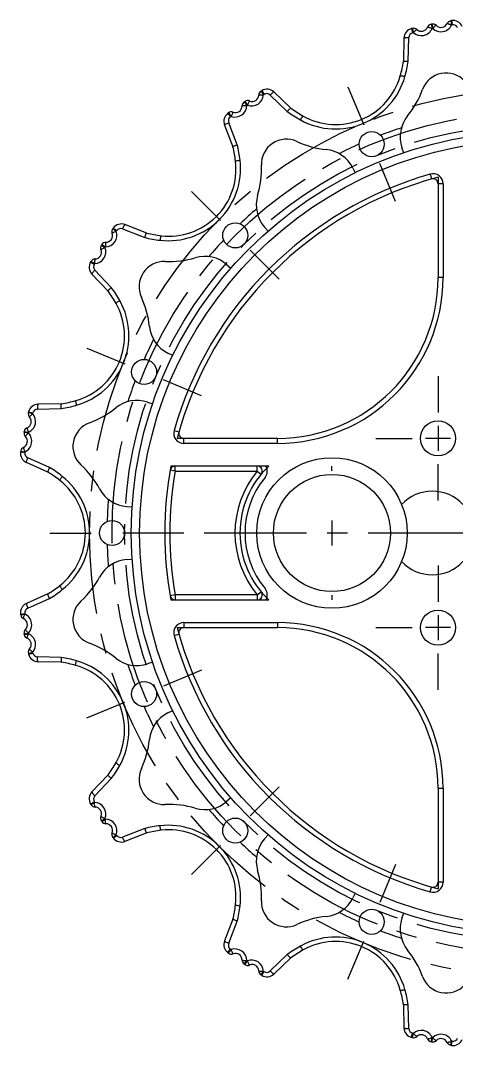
# Model space of a CAD drawing. Header units: millimetres. Extents: x 0 to 297, y 0 to 210.
# Drawn here: x 219.5 to 245.5, y 67.2 to 128.4 of the extents above; entities that cross this region are included whole.
import ezdxf

# ---------------------------------------------------------------- set-up
doc = ezdxf.new("R2010")
doc.units = ezdxf.units.MM
doc.header["$LTSCALE"] = 16.335
doc.linetypes.add('CENTER', pattern=[0.6, 0.375, -0.075, 0.075, -0.075])
for name, color, linetype in [('02___PRT_ALL_AXES', 7, 'CONTINUOUS'), ('3_ALL_AXES', 7, 'CONTINUOUS'), ('MEMBER', 7, 'CONTINUOUS')]:
    doc.layers.add(name, color=color, linetype=linetype)

msp = doc.modelspace()

# ---------------------------------------------------------------- linework, layer by layer
at = {"layer": '02___PRT_ALL_AXES', "color": 7, "linetype": 'CENTER'}
for p, q in [((244.4307, 107.1812), (244.4307, 105.0187)), ((240.7182, 103.4687), (242.8807, 103.4687)), ((238.0876, 101.5243), (238.0876, 101.8118)), ((244.4307, 99.7562), (244.4307, 101.9187)), ((246.3751, 97.8118), (225.5876, 97.8118)), ((244.4307, 95.8675), (244.4307, 93.705)), ((238.0876, 94.0993), (238.0876, 93.8118)), ((240.7182, 92.155), (242.8807, 92.155)), ((244.4307, 88.4425), (244.4307, 90.605))]:
    msp.add_line(p, q, dxfattribs=at)
at = {"layer": '02___PRT_ALL_AXES', "color": 7, "linetype": 'Continuous'}
for p, q in [((244.4307, 104.2112), (244.4307, 102.7262)), ((245.1732, 103.4687), (243.6882, 103.4687)), ((238.0876, 98.5543), (238.0876, 97.0693)), ((244.4307, 92.8975), (244.4307, 91.4125)), ((245.1732, 92.155), (243.6882, 92.155))]:
    msp.add_line(p, q, dxfattribs=at)
at = {"layer": '3_ALL_AXES', "color": 7, "linetype": 'CENTER'}
for p, q in [((239.0424, 124.4773), (239.9848, 122.2023)), ((241.8838, 117.6175), (240.9415, 119.8926)), ((229.6787, 118.2207), (231.42, 116.4795)), ((234.929, 112.9704), (233.1877, 114.7117)), ((223.4221, 108.857), (225.6972, 107.9147)), ((230.2819, 106.0156), (228.0069, 106.958)), ((221.2251, 97.8118), (223.6876, 97.8118)), ((228.6501, 97.8118), (226.1876, 97.8118)), ((230.2819, 89.6081), (228.0069, 88.6657)), ((223.4221, 86.7666), (225.6972, 87.709)), ((234.929, 82.6532), (233.1877, 80.912)), ((229.6787, 77.403), (231.42, 79.1442)), ((241.8838, 78.0062), (240.9415, 75.7311)), ((239.0424, 71.1464), (239.9848, 73.4214))]:
    msp.add_line(p, q, dxfattribs=at)
for radius in [26.5, 25.15, 24.3984]:
    msp.add_circle((250.0876, 97.8118), radius, dxfattribs=at)
at = {"layer": 'MEMBER', "color": 7, "linetype": 'Continuous'}
for p, q in [((244.0184, 128.2119), (244.0612, 128.2204)), ((244.0184, 128.2119), (244.069, 127.9587)), ((244.0612, 128.2204), (244.1008, 128.0182)), ((244.0829, 128.1108), (244.1008, 128.0182)), ((244.1008, 128.0182), (244.1114, 127.9671)), ((245.1957, 128.4234), (245.2373, 128.4301)), ((245.1957, 128.4234), (245.2365, 128.1684)), ((245.2365, 128.1684), (245.2777, 128.175)), ((245.2373, 128.4301), (245.2777, 128.175)), ((242.6481, 126.0018), (242.6816, 127.4196)), ((242.8925, 127.9653), (242.8516, 127.9555)), ((242.8516, 127.9555), (242.9118, 127.7044)), ((242.8925, 127.9653), (242.94, 127.7647)), ((242.9118, 127.7044), (242.9525, 127.7141)), ((242.9185, 127.8566), (242.94, 127.7647)), ((242.94, 127.7647), (242.9525, 127.7141)), ((244.069, 127.9587), (244.1114, 127.9671)), ((242.3918, 127.386), (242.3592, 125.9874)), ((233.8536, 124.2212), (233.8895, 124.2433)), ((233.8536, 124.2212), (233.9888, 124.0012)), ((233.8895, 124.2433), (234.0244, 124.0231)), ((233.9888, 124.0012), (234.0244, 124.0231)), ((234.3886, 123.9845), (235.4148, 123.0057)), ((235.6293, 123.1997), (234.6173, 124.1657)), ((232.8468, 123.5753), (232.883, 123.5995)), ((232.8468, 123.5753), (232.9904, 123.3607)), ((232.883, 123.5995), (233.0264, 123.3847)), ((231.901, 122.9166), (231.8669, 122.8918)), ((231.8669, 122.8918), (232.0187, 122.6829)), ((231.901, 122.9166), (232.0525, 122.7074)), ((232.0187, 122.6829), (232.0525, 122.7074)), ((231.66, 122.1898), (232.1652, 120.8851)), ((232.4265, 121.009), (231.9149, 122.3316)), ((242.376, 120.5294), (242.2714, 120.8376)), ((239.3328, 119.6204), (239.4778, 119.3264)), ((243.966, 119.2552), (244.0484, 118.9667)), ((244.4307, 119.0721), (244.4307, 113.0721)), ((244.7307, 118.6782), (244.4307, 118.6782)), ((244.7307, 118.6782), (244.7307, 113.0721)), ((224.9829, 115.9984), (225.0076, 116.0325)), ((224.9829, 115.9984), (225.192, 115.8469)), ((225.0076, 116.0325), (225.2165, 115.8808)), ((225.5678, 115.9845), (226.8904, 115.4729)), ((227.0143, 115.7342), (225.7097, 116.2394)), ((234.2633, 115.856), (234.0548, 116.0938)), ((224.3, 115.0164), (224.3241, 115.0526)), ((224.3, 115.0164), (224.5148, 114.8731)), ((224.3241, 115.0526), (224.5388, 114.909)), ((223.6782, 114.0459), (223.6562, 114.01)), ((223.6562, 114.01), (223.8764, 113.875)), ((223.6782, 114.0459), (223.8982, 113.9106)), ((223.8764, 113.875), (223.8982, 113.9106)), ((224.8937, 112.4846), (223.9149, 113.5108)), ((231.8057, 113.8447), (232.0434, 113.6361)), ((224.6997, 112.2702), (223.7337, 113.2822)), ((244.7307, 113.0721), (244.4307, 113.0721)), ((228.573, 108.4217), (228.279, 108.5667)), ((221.9121, 105.5402), (220.5134, 105.5077)), ((227.0618, 105.6281), (227.37, 105.5234)), ((219.9341, 105.0069), (219.9439, 105.0479)), ((219.9341, 105.0069), (220.1853, 104.947)), ((219.9439, 105.0479), (220.1951, 104.9876)), ((220.4799, 105.2179), (221.8976, 105.2514)), ((219.679, 103.8383), (219.6875, 103.881)), ((219.679, 103.8383), (219.9323, 103.7881)), ((219.6875, 103.881), (219.9408, 103.8304)), ((228.6443, 103.9334), (228.9327, 103.8511)), ((234.8273, 103.4687), (228.8273, 103.4687)), ((229.2212, 103.1687), (229.2212, 103.4687)), ((234.8273, 103.1687), (229.2212, 103.1687)), ((234.8273, 103.1687), (234.8273, 103.4687)), ((219.476, 102.7037), (219.4694, 102.6621)), ((219.4694, 102.6621), (219.7245, 102.6217)), ((219.476, 102.7037), (219.6795, 102.6707)), ((219.5863, 102.6861), (219.6795, 102.6707)), ((219.6795, 102.6707), (219.731, 102.663)), ((219.7245, 102.6217), (219.731, 102.663)), ((221.1965, 101.7264), (219.8995, 102.2999)), ((221.0993, 101.4541), (219.8196, 102.0194)), ((234.3127, 101.8118), (228.4543, 101.8118)), ((228.7054, 101.5118), (228.7054, 101.8118)), ((233.6211, 101.5118), (233.6211, 101.8118)), ((228.7054, 101.5118), (228.416, 101.5624)), ((228.7054, 101.5118), (233.6211, 101.5118)), ((233.6211, 101.5118), (233.8521, 101.3205)), ((225.8234, 99.4022), (226.1412, 99.3814)), ((225.8234, 96.2215), (226.1412, 96.2423)), ((221.0993, 94.1696), (219.8196, 93.6043)), ((219.8995, 93.3237), (221.1965, 93.8972)), ((228.7054, 94.1118), (228.416, 94.0618)), ((228.4543, 93.8118), (234.3127, 93.8118)), ((228.7054, 94.1118), (228.7054, 93.8118)), ((233.6211, 94.1118), (228.7054, 94.1118)), ((233.6211, 94.1118), (233.8521, 94.3032)), ((233.6211, 94.1118), (233.6211, 93.8118)), ((219.4694, 92.9616), (219.7245, 93.002)), ((219.476, 92.92), (219.4694, 92.9616)), ((219.476, 92.92), (219.731, 92.9607)), ((219.731, 92.9607), (219.7245, 93.002)), ((228.8273, 92.155), (234.8273, 92.155)), ((229.2212, 92.455), (229.2212, 92.155)), ((229.2212, 92.455), (234.8273, 92.455)), ((234.8273, 92.455), (234.8273, 92.155)), ((219.679, 91.7854), (219.8813, 91.825)), ((219.6875, 91.7427), (219.679, 91.7854)), ((219.6875, 91.7427), (219.9408, 91.7933)), ((219.7886, 91.8072), (219.8813, 91.825)), ((219.8813, 91.825), (219.9323, 91.8356)), ((219.9408, 91.7933), (219.9323, 91.8356)), ((228.6443, 91.6903), (228.9327, 91.7726)), ((219.9341, 90.6168), (220.1347, 90.6642)), ((220.0428, 90.6428), (220.1347, 90.6642)), ((220.1347, 90.6642), (220.1853, 90.6767)), ((220.1951, 90.6361), (220.1853, 90.6767)), ((219.9341, 90.6168), (219.9439, 90.5758)), ((219.9439, 90.5758), (220.1951, 90.6361)), ((221.8976, 90.3723), (220.4799, 90.4058)), ((221.9121, 90.0835), (220.5134, 90.116)), ((227.37, 90.1003), (227.0618, 89.9956)), ((228.279, 87.057), (228.573, 87.202)), ((224.6997, 83.3535), (223.7337, 82.3415)), ((223.9149, 82.1129), (224.8937, 83.1391)), ((244.7307, 82.5516), (244.4307, 82.5516)), ((244.4307, 82.5516), (244.4307, 76.5516)), ((244.7307, 82.5516), (244.7307, 76.9455)), ((223.6562, 81.6137), (223.8764, 81.7487)), ((223.6782, 81.5778), (223.6562, 81.6137)), ((223.6782, 81.5778), (223.8982, 81.713)), ((223.8982, 81.713), (223.8764, 81.7487)), ((232.0434, 81.9875), (231.8057, 81.779)), ((224.3, 80.6073), (224.5148, 80.7506)), ((224.3241, 80.5711), (224.3, 80.6073)), ((224.3241, 80.5711), (224.5388, 80.7147)), ((224.5388, 80.7147), (224.5148, 80.7506)), ((224.9829, 79.6252), (225.192, 79.7768)), ((225.0076, 79.5911), (225.2165, 79.7429)), ((225.2165, 79.7429), (225.192, 79.7768)), ((226.8904, 80.1508), (225.5678, 79.6392)), ((227.0143, 79.8895), (225.7097, 79.3843)), ((234.0548, 79.5299), (234.2633, 79.7677)), ((225.0076, 79.5911), (224.9829, 79.6252)), ((243.966, 76.3685), (244.0484, 76.657)), ((244.7307, 76.9455), (244.4307, 76.9455)), ((239.4778, 76.2973), (239.3328, 76.0033)), ((232.1652, 74.7386), (231.66, 73.4339)), ((242.2714, 74.786), (242.376, 75.0943)), ((231.9149, 73.2921), (232.4265, 74.6147)), ((231.8669, 72.7319), (232.0187, 72.9408)), ((231.901, 72.7071), (232.0525, 72.9163)), ((232.0525, 72.9163), (232.0187, 72.9408)), ((231.901, 72.7071), (231.8669, 72.7319)), ((235.4148, 72.618), (234.3886, 71.6392)), ((235.6293, 72.424), (234.6173, 71.458)), ((232.8468, 72.0484), (232.9904, 72.263)), ((232.883, 72.0242), (232.8468, 72.0484)), ((232.883, 72.0242), (233.0264, 72.239)), ((233.0264, 72.239), (232.9904, 72.263)), ((233.8536, 71.4025), (233.9888, 71.6225)), ((233.8895, 71.3804), (233.8536, 71.4025)), ((233.8895, 71.3804), (234.0244, 71.6006)), ((234.0244, 71.6006), (233.9888, 71.6225)), ((242.3592, 69.6363), (242.3918, 68.2377)), ((242.6816, 68.2041), (242.6481, 69.6219)), ((242.8516, 67.6682), (242.9118, 67.9193)), ((242.8925, 67.6584), (242.8516, 67.6682)), ((242.8925, 67.6584), (242.9525, 67.9096)), ((242.9525, 67.9096), (242.9118, 67.9193)), ((244.0184, 67.4118), (244.069, 67.665)), ((244.0612, 67.4033), (244.0184, 67.4118)), ((244.0612, 67.4033), (244.1114, 67.6566)), ((244.1114, 67.6566), (244.069, 67.665)), ((245.1957, 67.2003), (245.2287, 67.4037)), ((245.2133, 67.3106), (245.2287, 67.4037)), ((245.2287, 67.4037), (245.2365, 67.4553)), ((245.2777, 67.4487), (245.2365, 67.4553)), ((245.2373, 67.1936), (245.2777, 67.4487)), ((245.2373, 67.1936), (245.1957, 67.2003))]:
    msp.add_line(p, q, dxfattribs=at)
for centre, radius in [((250.0876, 97.8118), 24), ((250.0876, 97.8118), 23.5), ((240.4631, 121.0474), 0.75), ((232.3039, 115.5956), 0.75), ((226.852, 107.4363), 0.75), ((244.4307, 103.4687), 1.05), ((238.0876, 97.8118), 4.5), ((238.0876, 97.8118), 3.5), ((224.9376, 97.8118), 0.75), ((244.4307, 92.155), 1.05), ((226.852, 88.1874), 0.75), ((232.3039, 80.0281), 0.75), ((240.4631, 74.5763), 0.75)]:
    msp.add_circle(centre, radius, dxfattribs=at)
for centre, radius, start, end in [((243.4329, 128.1915), 0.4, 227.736241, 336.974666), ((244.0772, 127.9177), 0.3, 101.29024, 156.974666), ((244.1195, 127.9262), 0.3, 45.525334, 101.20976), ((244.6023, 128.4682), 0.7015, 225.586895, 334.702063), ((244.6099, 128.4256), 0.4, 225.525334, 334.763759), ((245.2431, 128.1272), 0.3, 99.079334, 154.763759), ((245.3312, 127.8374), 0.6, 23.833, 99.001475), ((245.3249, 127.8784), 0.3003, 23.883423, 99.026392), ((242.9916, 127.3721), 0.6, 103.498525, 178.667), ((242.9818, 127.4123), 0.3003, 103.473621, 178.616564), ((242.9622, 127.6735), 0.3, 47.736241, 103.420666), ((243.4237, 128.2338), 0.7015, 227.797801, 336.91297), ((244.7508, 126.0508), 2.4496, 135.948572, 137.233559), ((245.8441, 126.2357), 2.4496, 133.737665, 135.022652), ((235.4741, 127.0323), 6.964, 344.167, 351.370046), ((235.4622, 127.0772), 7.2659, 344.13282, 351.488658), ((238.2981, 126.2743), 4.3187, 241.470012, 344.092955), ((238.3182, 126.2257), 4.0077, 240.833, 344.167), ((244.9177, 123.8027), 1.5, 42.661278, 159.838722), ((233.2881, 124.0355), 0.7015, 248.086895, 357.202063), ((233.3115, 123.9991), 0.4, 248.025334, 357.263759), ((234.0107, 123.9657), 0.3, 121.579334, 177.263759), ((234.203, 123.7317), 0.6, 46.333, 121.501475), ((234.1815, 123.7671), 0.3003, 46.383423, 121.526392), ((238.3182, 126.2257), 5.5303, 320.938781, 339.838722), ((232.289, 123.3679), 0.7015, 250.297801, 359.41297), ((232.3137, 123.3324), 0.4, 250.236241, 359.474666), ((233.0137, 123.326), 0.3, 123.79024, 179.474666), ((233.0495, 123.3499), 0.3, 68.025334, 123.70976), ((250.0876, 97.8118), 30.7418, 123.70976, 123.79024), ((239.7589, 128.8072), 6.964, 233.629953, 240.833), ((232.2196, 122.4064), 0.6, 125.998525, 201.167), ((232.1951, 122.4398), 0.3003, 125.973621, 201.116564), ((232.077, 122.6736), 0.3, 70.236241, 125.920666), ((239.7357, 128.8474), 7.266, 233.511401, 240.867121), ((244.1653, 121.4805), 2, 140.938781, 198.75), ((238.2909, 126.2558), 4.2989, 240.871495, 241.436908), ((250.0876, 97.8118), 25.4489, 107.962003, 110.942133), ((235.365, 119.8458), 1.5, 65.161278, 182.338722), ((225.4043, 119.2157), 6.964, 6.667, 13.870046), ((225.3759, 119.2526), 7.2661, 6.632907, 13.988571), ((238.3182, 126.2257), 5.5303, 245.161278, 264.061219), ((237.539, 118.7359), 2, 26.25, 84.061219), ((250.0876, 97.8118), 25.4489, 114.057867, 117.037997), ((228.3035, 119.5959), 4.3186, 263.405541, 6.594459), ((228.3405, 119.5589), 4.0077, 263.333, 6.667), ((228.3405, 119.5589), 5.5303, 343.438781, 2.338722), ((250.0876, 97.8118), 22.3, 105.93278, 164.06722), ((250.0876, 97.8118), 22, 104.899819, 165.100181), ((244.1307, 118.6782), 0.6, 0, 105.93278), ((244.1307, 118.6782), 0.3, 0, 92.964806), ((235.5585, 117.4125), 2, 163.438781, 221.25), ((250.0876, 97.8118), 25.4489, 130.462003, 133.442133), ((224.5316, 115.6104), 0.7015, 270.586892, 19.702066), ((225.2258, 115.8224), 0.3, 144.079334, 199.763759), ((225.493, 115.6799), 0.6, 68.833, 144.001475), ((250.0876, 97.8118), 30.7418, 144.001475, 144.079334), ((225.4596, 115.7043), 0.3003, 68.883423, 144.026392), ((224.5735, 114.8858), 0.3, 90.525334, 146.20976), ((224.567, 115.5857), 0.4, 270.525334, 19.763759), ((228.6469, 122.5234), 7.266, 256.011388, 263.367134), ((228.6838, 122.4952), 6.964, 256.129956, 263.333), ((250.0876, 97.8118), 25.4489, 136.557867, 139.537997), ((223.864, 114.6113), 0.7015, 272.797801, 21.91297), ((223.9004, 114.588), 0.4, 272.736241, 21.974666), ((224.5495, 114.8499), 0.3, 146.29024, 201.974666), ((250.0876, 97.8118), 30.7418, 146.20976, 146.29024), ((224.1677, 113.6965), 0.6, 148.498525, 223.667), ((223.9338, 113.8888), 0.3, 92.736241, 148.420666), ((228.0537, 112.5345), 1.5, 87.661278, 204.838722), ((228.3405, 119.5589), 5.5303, 267.661278, 286.561219), ((230.487, 112.341), 2, 48.75, 106.561219), ((224.1324, 113.718), 0.3003, 148.473621, 223.616564), ((234.8273, 113.0721), 9.9034, 270.000005, 359.999995), ((234.8273, 113.0721), 9.6034, 270, 360), ((219.0923, 108.1405), 6.964, 29.167, 36.370046), ((219.0521, 108.1638), 7.2659, 29.13282, 36.488658), ((221.6737, 109.5813), 4.0077, 285.833, 29.167), ((221.6252, 109.6014), 4.3186, 285.906642, 28.588884), ((221.6388, 109.6058), 4.3045, 28.623089, 29.129125), ((221.6737, 109.5813), 5.5303, 5.938781, 24.838722), ((229.1636, 110.3604), 2, 185.938781, 243.75), ((250.0876, 97.8118), 25.4489, 152.962003, 155.942133), ((250.0876, 97.8118), 25.4489, 159.057867, 162.037997), ((220.5274, 104.9078), 0.6, 91.333, 166.501475), ((220.8222, 112.4374), 7.266, 278.511393, 285.867128), ((220.8671, 112.4254), 6.964, 278.629957, 285.833), ((226.4189, 103.7342), 2, 71.25, 129.061219), ((220.2259, 104.9373), 0.3, 166.579334, 222.263759), ((219.6657, 104.4757), 0.7015, 293.086895, 42.202063), ((221.8556, 103.1413), 2.4598, 132.768555, 134.04824), ((250.0876, 97.8118), 30.7418, 166.501475, 166.579334), ((220.4871, 104.9176), 0.3003, 91.383423, 166.526392), ((221.6737, 109.5813), 5.5303, 290.161278, 309.061219), ((219.7079, 104.4665), 0.4, 293.025334, 42.263759), ((224.0968, 102.9817), 1.5, 110.161278, 227.338722), ((219.4738, 103.2896), 0.4, 295.236241, 44.474666), ((219.9733, 103.78), 0.3, 168.79024, 224.474666), ((219.9817, 103.8223), 0.3, 113.025334, 168.70976), ((219.4313, 103.2972), 0.7015, 295.297801, 44.41297), ((221.671, 102.0482), 2.4598, 134.979461, 136.259146), ((250.0876, 97.8118), 30.7418, 168.70976, 168.79024), ((229.2212, 103.7687), 0.6, 164.06722, 270), ((229.2212, 103.7687), 0.3, 177.035194, 270), ((219.7722, 102.6564), 0.3, 115.236241, 170.920666), ((220.062, 102.5682), 0.6, 170.998525, 246.167), ((220.0211, 102.5746), 0.3003, 170.973621, 246.116564), ((217.454, 95.5007), 7.264, 51.631347, 58.988659), ((217.4584, 95.507), 7.2563, 57.718946, 58.992765), ((219.3326, 97.8118), 5.5303, 28.438781, 47.338722), ((250.0876, 97.8118), 22, 169.524318, 190.475682), ((228.7054, 101.5118), 0.3, 110.045708, 159.671138), ((238.0876, 97.8118), 5.5, 133.341758, 226.658242), ((233.6211, 101.5118), 0.3, 320.362286, 90), ((233.6211, 101.5118), 0.6, 320.362286, 30.141679), ((217.4991, 95.4929), 6.964, 51.667, 58.870046), ((219.2802, 97.8118), 4.3186, 308.405533, 51.594467), ((250.0876, 97.8118), 21.7, 170.182707, 189.817293), ((238.0876, 97.8118), 5.8, 140.362286, 219.637714), ((238.0876, 97.8118), 5.2, 140.362286, 219.637714), ((219.3326, 97.8118), 4.0077, 308.333, 51.667), ((225.9542, 101.3979), 2, 208.438781, 266.25), ((244.0876, 97.8118), 2.5, 42.833428, 137.166572), ((250.0876, 97.8118), 25.4489, 175.462003, 178.442133), ((250.0876, 97.8118), 25.4489, 181.557867, 184.537997), ((225.9542, 94.2258), 2, 93.75, 151.561219), ((244.0876, 97.8118), 2.5, 222.833428, 317.166572), ((219.3326, 97.8118), 5.5303, 312.661278, 331.561219), ((217.4991, 100.1308), 6.964, 301.129957, 308.333), ((217.453, 100.1247), 7.266, 301.011392, 308.36713), ((233.6211, 94.1118), 0.6, 329.858372, 39.637714), ((224.0968, 92.642), 1.5, 132.661278, 249.838722), ((228.7054, 94.1118), 0.3, 200.328871, 249.954356), ((233.6211, 94.1118), 0.3, 270, 39.637714), ((220.062, 93.0555), 0.6, 113.833, 189.001475), ((220.0211, 93.0491), 0.3003, 113.883423, 189.026392), ((219.7722, 92.9673), 0.3, 189.079334, 244.763759), ((219.4738, 92.3341), 0.4, 315.525334, 64.763759), ((219.4313, 92.3265), 0.7015, 315.586895, 64.702063), ((219.9733, 91.8437), 0.3, 135.525334, 191.20976), ((229.2212, 91.855), 0.6, 90, 195.93278), ((250.0876, 97.8118), 22, 194.899819, 255.100181), ((229.2212, 91.855), 0.3, 90, 182.964806), ((234.8273, 82.5516), 9.9034, 0.000005, 89.999995), ((234.8273, 82.5516), 9.6034, 0, 90), ((219.9817, 91.8014), 0.3, 191.29024, 246.974666), ((219.7079, 91.1572), 0.4, 317.736241, 66.974666), ((221.6637, 93.5684), 2.4496, 223.737665, 225.022652), ((219.6657, 91.1479), 0.7015, 317.7978, 66.912972), ((250.0876, 97.8118), 22.3, 195.93278, 254.06722), ((220.2259, 90.6864), 0.3, 137.736241, 193.420666), ((221.8486, 92.475), 2.4496, 225.948562, 227.233552), ((221.6737, 86.0424), 5.5303, 50.938781, 69.838722), ((220.5274, 90.7159), 0.6, 193.498525, 268.667), ((220.4871, 90.7061), 0.3003, 193.473621, 268.616564), ((220.8222, 83.1864), 7.2659, 74.132821, 81.488657), ((220.8671, 83.1983), 6.964, 74.167, 81.370046), ((221.6252, 86.0223), 4.3187, 331.541526, 74.093323), ((226.4189, 91.8895), 2, 230.938781, 288.75), ((221.6737, 86.0424), 4.0077, 330.833, 74.167), ((250.0876, 97.8118), 25.4489, 197.962003, 200.942133), ((250.0876, 97.8118), 25.4489, 204.057867, 207.037997), ((229.1636, 85.2633), 2, 116.25, 174.061219), ((221.6737, 86.0424), 5.5303, 335.161278, 354.061219), ((219.0923, 87.4832), 6.964, 323.629955, 330.833), ((219.052, 87.4599), 7.2661, 323.511424, 330.867098), ((221.6471, 86.0131), 4.2949, 330.87181, 331.51001), ((228.0537, 83.0892), 1.5, 155.161278, 272.338722), ((224.1677, 81.9272), 0.6, 136.333, 211.501475), ((224.1324, 81.9057), 0.3003, 136.383423, 211.526392), ((223.9338, 81.7349), 0.3, 211.579334, 267.263759), ((223.864, 81.0124), 0.7015, 338.086895, 87.202063), ((228.3405, 76.0648), 5.5303, 73.438781, 92.338722), ((230.487, 83.2827), 2, 253.438781, 311.25), ((223.9004, 81.0357), 0.4, 338.025334, 87.263759), ((224.5495, 80.7738), 0.3, 158.025334, 213.70976), ((250.0876, 97.8118), 25.4489, 220.462003, 223.442133), ((224.5735, 80.7379), 0.3, 213.79024, 269.474666), ((224.5316, 80.0132), 0.7015, 340.297801, 89.41297), ((224.567, 80.0379), 0.4, 340.236241, 89.474666), ((228.6468, 73.1003), 7.2659, 96.632831, 103.988647), ((228.3035, 76.0277), 4.3186, 353.405894, 96.594106), ((225.2258, 79.8012), 0.3, 160.236241, 215.920666), ((225.4596, 79.9194), 0.3003, 215.973621, 291.116564), ((228.6838, 73.1285), 6.964, 96.667, 103.870047), ((228.3405, 76.0648), 4.0077, 353.333, 96.667), ((225.493, 79.9438), 0.6, 215.998525, 291.167), ((250.0876, 97.8118), 25.4489, 226.557867, 229.537997), ((235.5585, 78.2112), 2, 138.75, 196.561219), ((228.3405, 76.0648), 5.5303, 357.661278, 16.561219), ((244.1307, 76.9455), 0.6, 254.06722, 360), ((244.1307, 76.9455), 0.3, 267.035194, 360), ((237.539, 76.8878), 2, 275.938781, 333.75), ((225.4043, 76.408), 6.964, 346.129957, 353.333), ((225.376, 76.3711), 7.266, 346.011392, 353.36713), ((235.365, 75.7779), 1.5, 177.661278, 294.838722), ((238.3182, 69.3979), 5.5303, 95.938781, 114.838722), ((250.0876, 97.8118), 25.4489, 242.962003, 245.942133), ((244.1653, 74.1432), 2, 161.25, 219.061219), ((238.2981, 69.3494), 4.3187, 15.906789, 118.476601), ((250.0876, 97.8118), 25.4489, 249.057867, 252.037997), ((232.2196, 73.2173), 0.6, 158.833, 234.001475), ((232.1951, 73.1838), 0.3003, 158.883423, 234.026392), ((232.289, 72.2558), 0.7015, 0.586895, 109.702063), ((239.7356, 66.7764), 7.2659, 119.132821, 126.488658), ((239.7589, 66.8165), 6.964, 119.167, 126.370046), ((238.2901, 69.3692), 4.2974, 118.509212, 119.128677), ((238.3182, 69.3979), 4.0077, 15.833, 119.167), ((232.077, 72.9501), 0.3, 234.079334, 289.763759), ((232.3137, 72.2913), 0.4, 0.525334, 109.763759), ((233.0137, 72.2977), 0.3, 180.525334, 236.20976), ((233.2881, 71.5882), 0.7015, 2.797801, 111.91297), ((238.3182, 69.3979), 5.5303, 20.161278, 39.061219), ((233.0495, 72.2738), 0.3, 236.29024, 291.974666), ((233.3115, 71.6246), 0.4, 2.736241, 111.974666), ((234.0107, 71.658), 0.3, 182.736241, 238.420666), ((234.203, 71.892), 0.6, 238.498525, 313.667), ((234.1815, 71.8566), 0.3003, 238.473621, 313.616564), ((244.9177, 71.821), 1.5, 200.161278, 317.338722), ((235.4741, 68.5914), 6.964, 8.629957, 15.833), ((235.4621, 68.5465), 7.266, 8.511395, 15.867127), ((242.9916, 68.2516), 0.6, 181.333, 256.501475), ((242.9818, 68.2114), 0.3003, 181.383423, 256.526392), ((243.4237, 67.3899), 0.7015, 23.086895, 132.202063), ((242.9622, 67.9502), 0.3, 256.579334, 312.263759), ((244.7582, 69.5799), 2.4598, 222.768555, 224.04824), ((243.4329, 67.4322), 0.4, 23.025334, 132.263759), ((244.0772, 67.706), 0.3, 203.025334, 258.70976), ((244.1195, 67.6975), 0.3, 258.79024, 314.474666), ((244.6023, 67.1555), 0.7015, 25.297801, 134.41297), ((245.8513, 69.3953), 2.4598, 224.979461, 226.259146), ((244.6099, 67.198), 0.4, 25.236241, 134.474666), ((245.3312, 67.7862), 0.6, 260.998525, 336.167), ((245.3249, 67.7453), 0.3003, 260.973621, 336.116564), ((245.2431, 67.4965), 0.3, 205.236241, 260.920666)]:
    msp.add_arc(centre, radius, start, end, dxfattribs=at)
for points, knots in [([(243.8011, 128.0351), (243.8022, 128.0376), (243.8119, 128.0402), (243.8278, 128.0385), (243.8534, 128.0339), (243.9014, 128.0209), (243.9748, 127.9963), (244.0359, 127.9724), (244.069, 127.9587)], [0, 0, 0, 0, 0.029303, 0.0882234, 0.1796418, 0.3012325, 0.6191867, 1, 1, 1, 1]), ([(244.2849, 128.1208), (244.2578, 128.1017), (244.1987, 128.0515), (244.1426, 127.9983), (244.1114, 127.9671)], [0, 0, 0, 0, 0.4287662, 1, 1, 1, 1]), ([(244.3297, 128.1402), (244.3283, 128.1415), (244.3224, 128.1419), (244.3071, 128.1357), (244.2944, 128.1274), (244.2849, 128.1208)], [0, 0, 0, 0, 0.111461, 0.3070993, 1, 1, 1, 1]), ([(244.9717, 128.2551), (244.9729, 128.2576), (244.9827, 128.2598), (244.9985, 128.2575), (245.0239, 128.2519), (245.0714, 128.2371), (245.1438, 128.2097), (245.204, 128.1834), (245.2365, 128.1684)], [0, 0, 0, 0, 0.029303, 0.0882234, 0.1796418, 0.3012325, 0.6191867, 1, 1, 1, 1]), ([(242.3918, 127.386), (242.3919, 127.3892), (242.4, 127.3962), (242.4167, 127.4017), (242.4435, 127.4079), (242.4954, 127.4148), (242.576, 127.4198), (242.6445, 127.4202), (242.6816, 127.4196)], [0, 0, 0, 0, 0.0318765, 0.0922611, 0.1844247, 0.306624, 0.6244221, 1, 1, 1, 1]), ([(243.12, 127.8743), (243.0936, 127.8543), (243.0365, 127.8018), (242.9825, 127.7465), (242.9525, 127.7141)], [0, 0, 0, 0, 0.4287662, 1, 1, 1, 1]), ([(243.1639, 127.8955), (243.1625, 127.8968), (243.1566, 127.8969), (243.1416, 127.8901), (243.1292, 127.8814), (243.12, 127.8743)], [0, 0, 0, 0, 0.111461, 0.3070993, 1, 1, 1, 1]), ([(242.3592, 125.9874), (242.3593, 125.9903), (242.3677, 125.9967), (242.3841, 126.0008), (242.4109, 126.0052), (242.4627, 126.0087), (242.5431, 126.0086), (242.6111, 126.0049), (242.6481, 126.0018)], [0, 0, 0, 0, 0.0301322, 0.0893509, 0.1811742, 0.3032272, 0.6214504, 1, 1, 1, 1]), ([(242.1739, 125.1323), (242.1746, 125.135), (242.184, 125.1389), (242.2002, 125.1394), (242.2265, 125.1382), (242.2761, 125.1315), (242.3525, 125.1163), (242.4166, 125.1002), (242.4512, 125.0907)], [0, 0, 0, 0, 0.0298229, 0.089014, 0.1803573, 0.3020564, 0.6203938, 1, 1, 1, 1]), ([(233.711, 123.98), (233.7111, 123.9827), (233.7193, 123.9885), (233.7348, 123.9925), (233.7605, 123.997), (233.81, 124.0015), (233.8873, 124.0039), (233.953, 124.0026), (233.9888, 124.0012)], [0, 0, 0, 0, 0.029303, 0.0882234, 0.1796418, 0.3012325, 0.6191867, 1, 1, 1, 1]), ([(234.6173, 124.1657), (234.615, 124.1679), (234.6042, 124.1671), (234.5886, 124.1592), (234.5653, 124.1446), (234.5236, 124.1128), (234.4631, 124.0593), (234.4144, 124.0112), (234.3886, 123.9845)], [0, 0, 0, 0, 0.0318767, 0.0922613, 0.1844249, 0.306624, 0.624422, 1, 1, 1, 1]), ([(232.7137, 123.3287), (232.7137, 123.3315), (232.7217, 123.3376), (232.737, 123.3421), (232.7625, 123.3476), (232.8118, 123.3541), (232.889, 123.3594), (232.9546, 123.3607), (232.9904, 123.3607)], [0, 0, 0, 0, 0.029303, 0.0882234, 0.1796418, 0.3012325, 0.6191867, 1, 1, 1, 1]), ([(233.1618, 123.6281), (233.1592, 123.6292), (233.1506, 123.6241), (233.1405, 123.6117), (233.1256, 123.5903), (233.1008, 123.5472), (233.0664, 123.4779), (233.04, 123.4178), (233.0264, 123.3847)], [0, 0, 0, 0, 0.0293107, 0.088236, 0.1796533, 0.3012408, 0.6191903, 1, 1, 1, 1]), ([(235.4148, 123.0057), (235.4388, 123.034), (235.4843, 123.0847), (235.541, 123.1416), (235.5801, 123.1758), (235.6022, 123.1916), (235.6167, 123.2004), (235.6272, 123.2018), (235.6293, 123.1997)], [0, 0, 0, 0, 0.378551, 0.6967751, 0.8188285, 0.910652, 0.9698702, 1, 1, 1, 1]), ([(232.1784, 122.956), (232.1758, 122.9569), (232.1674, 122.9515), (232.1578, 122.9387), (232.1438, 122.9167), (232.1207, 122.8727), (232.0889, 122.8022), (232.0649, 122.741), (232.0525, 122.7074)], [0, 0, 0, 0, 0.0293107, 0.088236, 0.1796533, 0.3012408, 0.6191903, 1, 1, 1, 1]), ([(236.365, 122.7262), (236.3625, 122.7275), (236.3531, 122.7237), (236.3413, 122.7126), (236.3236, 122.6932), (236.2932, 122.6533), (236.25, 122.5886), (236.2161, 122.5318), (236.1983, 122.5006)], [0, 0, 0, 0, 0.0298228, 0.0890138, 0.1803571, 0.3020561, 0.6203936, 1, 1, 1, 1]), ([(231.66, 122.1898), (231.6589, 122.1927), (231.6637, 122.2024), (231.677, 122.2137), (231.6994, 122.2297), (231.7448, 122.256), (231.8173, 122.2915), (231.8804, 122.3181), (231.9149, 122.3316)], [0, 0, 0, 0, 0.0318765, 0.0922611, 0.1844247, 0.306624, 0.6244221, 1, 1, 1, 1]), ([(232.4265, 121.009), (232.3917, 120.9976), (232.3278, 120.9754), (232.2541, 120.945), (232.2076, 120.9221), (232.1842, 120.9079), (232.17, 120.8974), (232.1645, 120.8882), (232.1652, 120.8851)], [0, 0, 0, 0, 0.3748938, 0.691191, 0.8133179, 0.9060686, 0.9671919, 1, 1, 1, 1]), ([(232.3212, 120.0242), (232.3209, 120.027), (232.328, 120.0342), (232.3428, 120.0409), (232.3675, 120.0498), (232.416, 120.0626), (232.4923, 120.0778), (232.5577, 120.0874), (232.5934, 120.0919)], [0, 0, 0, 0, 0.0298229, 0.089014, 0.1803573, 0.3020564, 0.6203938, 1, 1, 1, 1]), ([(224.9435, 115.721), (224.9426, 115.7236), (224.9479, 115.7321), (224.9607, 115.7416), (224.9827, 115.7557), (225.0267, 115.7788), (225.0973, 115.8105), (225.1584, 115.8345), (225.192, 115.8469)], [0, 0, 0, 0, 0.029303, 0.0882234, 0.1796418, 0.3012325, 0.6191868, 1, 1, 1, 1]), ([(225.7097, 116.2394), (225.7067, 116.2405), (225.6971, 116.2357), (225.6857, 116.2224), (225.6697, 116.2), (225.6434, 116.1547), (225.608, 116.0821), (225.5814, 116.019), (225.5678, 115.9845)], [0, 0, 0, 0, 0.0318767, 0.0922613, 0.1844249, 0.306624, 0.624422, 1, 1, 1, 1]), ([(224.5707, 115.1858), (224.568, 115.1857), (224.5619, 115.1778), (224.5573, 115.1624), (224.5518, 115.137), (224.5454, 115.0877), (224.5401, 115.0105), (224.5388, 114.9448), (224.5388, 114.909)], [0, 0, 0, 0, 0.0293107, 0.088236, 0.1796532, 0.3012407, 0.6191902, 1, 1, 1, 1]), ([(226.8904, 115.4729), (226.9018, 115.5082), (226.9244, 115.5725), (226.955, 115.6468), (226.9781, 115.6933), (226.9924, 115.7164), (227.0024, 115.73), (227.0116, 115.7353), (227.0143, 115.7342)], [0, 0, 0, 0, 0.3785509, 0.6967749, 0.8188282, 0.9106517, 0.9698699, 1, 1, 1, 1]), ([(227.8752, 115.5783), (227.8724, 115.5786), (227.8653, 115.5714), (227.8586, 115.5567), (227.8497, 115.5319), (227.8368, 115.4835), (227.8217, 115.4071), (227.8121, 115.3417), (227.8076, 115.3061)], [0, 0, 0, 0, 0.0298228, 0.0890139, 0.1803572, 0.3020562, 0.6203937, 1, 1, 1, 1]), ([(224.2713, 114.7377), (224.2703, 114.7402), (224.2753, 114.7489), (224.2877, 114.759), (224.3092, 114.7738), (224.3522, 114.7986), (224.4215, 114.8331), (224.4817, 114.8594), (224.5148, 114.8731)], [0, 0, 0, 0, 0.029303, 0.0882234, 0.1796418, 0.3012325, 0.6191867, 1, 1, 1, 1]), ([(223.9195, 114.1884), (223.9167, 114.1883), (223.9109, 114.1801), (223.907, 114.1646), (223.9024, 114.1389), (223.8979, 114.0894), (223.8956, 114.0121), (223.8968, 113.9464), (223.8982, 113.9106)], [0, 0, 0, 0, 0.0293107, 0.088236, 0.1796533, 0.3012408, 0.6191903, 1, 1, 1, 1]), ([(223.7337, 113.2822), (223.7316, 113.2845), (223.7323, 113.2952), (223.7403, 113.3108), (223.7548, 113.3342), (223.7867, 113.3758), (223.8401, 113.4364), (223.8882, 113.4851), (223.9149, 113.5108)], [0, 0, 0, 0, 0.0318765, 0.0922611, 0.1844247, 0.306624, 0.6244221, 1, 1, 1, 1]), ([(224.8937, 112.4846), (224.8659, 112.4607), (224.8154, 112.4158), (224.7589, 112.3595), (224.7247, 112.3205), (224.7085, 112.2985), (224.6995, 112.2833), (224.6978, 112.2727), (224.6997, 112.2702)], [0, 0, 0, 0, 0.3748939, 0.6911911, 0.8133181, 0.9060689, 0.9671921, 1, 1, 1, 1]), ([(225.1733, 111.5345), (225.1719, 111.5369), (225.1758, 111.5463), (225.1869, 111.5581), (225.2063, 111.5758), (225.2461, 111.6062), (225.3109, 111.6495), (225.3676, 111.6834), (225.3988, 111.7012)], [0, 0, 0, 0, 0.0298229, 0.089014, 0.1803573, 0.3020564, 0.6203938, 1, 1, 1, 1]), ([(220.5134, 105.5077), (220.5103, 105.5076), (220.5032, 105.4994), (220.4978, 105.4828), (220.4916, 105.456), (220.4846, 105.404), (220.4796, 105.3234), (220.4792, 105.255), (220.4799, 105.2179)], [0, 0, 0, 0, 0.0318767, 0.0922613, 0.1844249, 0.306624, 0.624422, 1, 1, 1, 1]), ([(221.8976, 105.2514), (221.8946, 105.2883), (221.8909, 105.3564), (221.8907, 105.4367), (221.8943, 105.4885), (221.8987, 105.5153), (221.9027, 105.5318), (221.9091, 105.5401), (221.9121, 105.5402)], [0, 0, 0, 0, 0.3785509, 0.696775, 0.8188283, 0.9106518, 0.96987, 1, 1, 1, 1]), ([(222.7671, 105.7256), (222.7644, 105.7248), (222.7605, 105.7154), (222.76, 105.6992), (222.7612, 105.673), (222.7679, 105.6233), (222.7831, 105.547), (222.7993, 105.4829), (222.8088, 105.4482)], [0, 0, 0, 0, 0.0298228, 0.0890139, 0.1803573, 0.3020563, 0.6203937, 1, 1, 1, 1]), ([(220.0039, 104.7355), (220.0027, 104.7369), (220.0025, 104.7428), (220.0093, 104.7578), (220.0181, 104.7702), (220.0251, 104.7795)], [0, 0, 0, 0, 0.1114397, 0.3070582, 1, 1, 1, 1]), ([(220.0251, 104.7795), (220.0452, 104.8059), (220.0976, 104.863), (220.1529, 104.917), (220.1853, 104.947)], [0, 0, 0, 0, 0.428768, 1, 1, 1, 1]), ([(219.7592, 103.5698), (219.7579, 103.5711), (219.7575, 103.577), (219.7637, 103.5923), (219.772, 103.605), (219.7787, 103.6145)], [0, 0, 0, 0, 0.1114397, 0.3070582, 1, 1, 1, 1]), ([(219.7787, 103.6145), (219.7977, 103.6417), (219.8479, 103.7008), (219.9011, 103.7569), (219.9323, 103.7881)], [0, 0, 0, 0, 0.428768, 1, 1, 1, 1]), ([(219.8644, 104.0984), (219.8618, 104.0973), (219.8593, 104.0876), (219.8609, 104.0717), (219.8656, 104.046), (219.8785, 103.998), (219.9031, 103.9247), (219.927, 103.8635), (219.9408, 103.8304)], [0, 0, 0, 0, 0.0293107, 0.088236, 0.1796533, 0.3012408, 0.6191903, 1, 1, 1, 1]), ([(219.6443, 102.9277), (219.6418, 102.9266), (219.6397, 102.9168), (219.6419, 102.9009), (219.6476, 102.8755), (219.6623, 102.828), (219.6898, 102.7557), (219.716, 102.6955), (219.731, 102.663)], [0, 0, 0, 0, 0.0293107, 0.088236, 0.1796533, 0.3012408, 0.6191903, 1, 1, 1, 1]), ([(219.8196, 102.0194), (219.8167, 102.0207), (219.8133, 102.0309), (219.8146, 102.0484), (219.8192, 102.0755), (219.8326, 102.1262), (219.8588, 102.2025), (219.8847, 102.2659), (219.8995, 102.2999)], [0, 0, 0, 0, 0.0318765, 0.0922611, 0.1844247, 0.306624, 0.6244221, 1, 1, 1, 1]), ([(221.1965, 101.7264), (221.1799, 101.6937), (221.1504, 101.6329), (221.1197, 101.5593), (221.1031, 101.5102), (221.0966, 101.4836), (221.094, 101.4661), (221.0966, 101.4557), (221.0993, 101.4541)], [0, 0, 0, 0, 0.3748939, 0.6911912, 0.8133182, 0.9060689, 0.9671921, 1, 1, 1, 1]), ([(221.8183, 100.9556), (221.8161, 100.9574), (221.8161, 100.9675), (221.8218, 100.9827), (221.833, 101.0064), (221.8582, 101.0498), (221.9015, 101.1145), (221.9409, 101.1675), (221.963, 101.1959)], [0, 0, 0, 0, 0.0298229, 0.089014, 0.1803573, 0.3020564, 0.6203938, 1, 1, 1, 1]), ([(221.8183, 94.6681), (221.8161, 94.6663), (221.8161, 94.6562), (221.8218, 94.641), (221.833, 94.6173), (221.8582, 94.5739), (221.9015, 94.5092), (221.9409, 94.4562), (221.963, 94.4278)], [0, 0, 0, 0, 0.0298228, 0.0890139, 0.1803572, 0.3020562, 0.6203937, 1, 1, 1, 1]), ([(221.1965, 93.8972), (221.1795, 93.9302), (221.1501, 93.9917), (221.1192, 94.0659), (221.1026, 94.1151), (221.0964, 94.1415), (221.0939, 94.1582), (221.0966, 94.1684), (221.0993, 94.1696)], [0, 0, 0, 0, 0.3785509, 0.696775, 0.8188283, 0.9106518, 0.96987, 1, 1, 1, 1]), ([(219.8196, 93.6043), (219.8167, 93.603), (219.8133, 93.5928), (219.8146, 93.5753), (219.8192, 93.5482), (219.8326, 93.4975), (219.8588, 93.4212), (219.8847, 93.3577), (219.8995, 93.3237)], [0, 0, 0, 0, 0.0318767, 0.0922613, 0.1844249, 0.306624, 0.624422, 1, 1, 1, 1]), ([(219.6443, 92.696), (219.6418, 92.6971), (219.6397, 92.7069), (219.6419, 92.7227), (219.6476, 92.7482), (219.6623, 92.7957), (219.6898, 92.868), (219.716, 92.9282), (219.731, 92.9607)], [0, 0, 0, 0, 0.029303, 0.0882234, 0.1796418, 0.3012325, 0.6191867, 1, 1, 1, 1]), ([(219.7592, 92.0539), (219.7579, 92.0526), (219.7575, 92.0467), (219.7637, 92.0314), (219.772, 92.0187), (219.7787, 92.0091)], [0, 0, 0, 0, 0.111461, 0.3070993, 1, 1, 1, 1]), ([(219.7787, 92.0091), (219.7977, 91.982), (219.8479, 91.9229), (219.9011, 91.8668), (219.9323, 91.8356)], [0, 0, 0, 0, 0.4287662, 1, 1, 1, 1]), ([(219.8644, 91.5253), (219.8618, 91.5264), (219.8593, 91.5361), (219.8609, 91.552), (219.8656, 91.5776), (219.8785, 91.6257), (219.9031, 91.699), (219.927, 91.7602), (219.9408, 91.7933)], [0, 0, 0, 0, 0.0293031, 0.0882234, 0.1796419, 0.3012325, 0.6191868, 1, 1, 1, 1]), ([(220.0039, 90.8882), (220.0027, 90.8868), (220.0025, 90.8809), (220.0093, 90.8659), (220.0181, 90.8535), (220.0251, 90.8442)], [0, 0, 0, 0, 0.111461, 0.3070993, 1, 1, 1, 1]), ([(220.0251, 90.8442), (220.0452, 90.8178), (220.0976, 90.7607), (220.1529, 90.7067), (220.1853, 90.6767)], [0, 0, 0, 0, 0.4287661, 1, 1, 1, 1]), ([(220.5134, 90.116), (220.5103, 90.1161), (220.5032, 90.1243), (220.4978, 90.1409), (220.4916, 90.1677), (220.4846, 90.2197), (220.4796, 90.3003), (220.4792, 90.3687), (220.4799, 90.4058)], [0, 0, 0, 0, 0.0318765, 0.0922611, 0.1844247, 0.306624, 0.6244221, 1, 1, 1, 1]), ([(221.8976, 90.3723), (221.8948, 90.3357), (221.8908, 90.2682), (221.8907, 90.1885), (221.8941, 90.1368), (221.8983, 90.1097), (221.9026, 90.0926), (221.9089, 90.084), (221.9121, 90.0835)], [0, 0, 0, 0, 0.3748938, 0.6911911, 0.813318, 0.9060688, 0.967192, 1, 1, 1, 1]), ([(222.7671, 89.8981), (222.7644, 89.8989), (222.7605, 89.9083), (222.76, 89.9245), (222.7612, 89.9507), (222.7679, 90.0004), (222.7831, 90.0767), (222.7993, 90.1408), (222.8088, 90.1755)], [0, 0, 0, 0, 0.0298229, 0.089014, 0.1803573, 0.3020564, 0.6203938, 1, 1, 1, 1]), ([(225.1733, 84.0892), (225.1719, 84.0868), (225.1758, 84.0774), (225.1869, 84.0656), (225.2063, 84.0479), (225.2461, 84.0175), (225.3109, 83.9742), (225.3676, 83.9403), (225.3988, 83.9225)], [0, 0, 0, 0, 0.0298228, 0.0890139, 0.1803572, 0.3020562, 0.6203937, 1, 1, 1, 1]), ([(224.8937, 83.1391), (224.8655, 83.163), (224.8147, 83.2086), (224.7578, 83.2653), (224.7237, 83.3044), (224.7078, 83.3265), (224.699, 83.3409), (224.6977, 83.3514), (224.6997, 83.3535)], [0, 0, 0, 0, 0.3785504, 0.696774, 0.8188271, 0.9106506, 0.969869, 1, 1, 1, 1]), ([(223.7337, 82.3415), (223.7316, 82.3392), (223.7323, 82.3285), (223.7403, 82.3129), (223.7548, 82.2895), (223.7867, 82.2479), (223.8401, 82.1873), (223.8882, 82.1386), (223.9149, 82.1129)], [0, 0, 0, 0, 0.0318767, 0.0922613, 0.1844249, 0.306624, 0.624422, 1, 1, 1, 1]), ([(223.9195, 81.4353), (223.9167, 81.4354), (223.9109, 81.4436), (223.907, 81.4591), (223.9025, 81.4847), (223.8979, 81.5343), (223.8956, 81.6116), (223.8968, 81.6773), (223.8982, 81.713)], [0, 0, 0, 0, 0.029303, 0.0882234, 0.1796418, 0.3012325, 0.6191867, 1, 1, 1, 1]), ([(224.2713, 80.886), (224.2703, 80.8835), (224.2753, 80.8748), (224.2877, 80.8647), (224.3092, 80.8499), (224.3522, 80.8251), (224.4215, 80.7906), (224.4817, 80.7643), (224.5148, 80.7506)], [0, 0, 0, 0, 0.0293107, 0.088236, 0.1796533, 0.3012408, 0.6191903, 1, 1, 1, 1]), ([(224.5707, 80.4379), (224.568, 80.438), (224.5619, 80.4459), (224.5573, 80.4613), (224.5518, 80.4867), (224.5454, 80.536), (224.5401, 80.6132), (224.5388, 80.6789), (224.5388, 80.7147)], [0, 0, 0, 0, 0.029303, 0.0882234, 0.1796418, 0.3012325, 0.6191867, 1, 1, 1, 1]), ([(227.8752, 80.0454), (227.8724, 80.0451), (227.8653, 80.0523), (227.8586, 80.067), (227.8497, 80.0918), (227.8368, 80.1402), (227.8217, 80.2166), (227.8121, 80.2819), (227.8076, 80.3176)], [0, 0, 0, 0, 0.0298229, 0.089014, 0.1803573, 0.3020564, 0.6203938, 1, 1, 1, 1]), ([(224.9435, 79.9027), (224.9426, 79.9001), (224.9479, 79.8916), (224.9607, 79.882), (224.9827, 79.868), (225.0267, 79.8449), (225.0973, 79.8132), (225.1584, 79.7892), (225.192, 79.7768)], [0, 0, 0, 0, 0.0293107, 0.088236, 0.1796533, 0.3012408, 0.6191903, 1, 1, 1, 1]), ([(225.7097, 79.3843), (225.7067, 79.3832), (225.6971, 79.388), (225.6857, 79.4013), (225.6697, 79.4237), (225.6434, 79.469), (225.608, 79.5416), (225.5814, 79.6047), (225.5678, 79.6392)], [0, 0, 0, 0, 0.0318765, 0.0922611, 0.1844247, 0.306624, 0.6244221, 1, 1, 1, 1]), ([(226.8904, 80.1508), (226.9018, 80.1159), (226.924, 80.052), (226.9544, 79.9783), (226.9774, 79.9318), (226.9915, 79.9084), (227.0021, 79.8943), (227.0112, 79.8887), (227.0143, 79.8895)], [0, 0, 0, 0, 0.3748935, 0.6911906, 0.8133174, 0.9060681, 0.9671915, 1, 1, 1, 1]), ([(232.3212, 75.5995), (232.3209, 75.5967), (232.328, 75.5895), (232.3428, 75.5828), (232.3675, 75.5739), (232.416, 75.5611), (232.4923, 75.5459), (232.5577, 75.5363), (232.5934, 75.5318)], [0, 0, 0, 0, 0.0298228, 0.0890138, 0.1803571, 0.3020561, 0.6203936, 1, 1, 1, 1]), ([(232.4265, 74.6147), (232.3912, 74.626), (232.3269, 74.6486), (232.2526, 74.6793), (232.2062, 74.7024), (232.1831, 74.7167), (232.1694, 74.7267), (232.1642, 74.7358), (232.1652, 74.7386)], [0, 0, 0, 0, 0.3785509, 0.696775, 0.8188283, 0.9106518, 0.96987, 1, 1, 1, 1]), ([(231.66, 73.4339), (231.6589, 73.431), (231.6637, 73.4213), (231.677, 73.41), (231.6994, 73.394), (231.7448, 73.3677), (231.8173, 73.3322), (231.8804, 73.3056), (231.9149, 73.2921)], [0, 0, 0, 0, 0.0318767, 0.0922613, 0.1844249, 0.306624, 0.624422, 1, 1, 1, 1]), ([(232.1784, 72.6677), (232.1758, 72.6668), (232.1674, 72.6722), (232.1578, 72.685), (232.1438, 72.707), (232.1207, 72.751), (232.0889, 72.8215), (232.0649, 72.8827), (232.0525, 72.9163)], [0, 0, 0, 0, 0.029303, 0.0882234, 0.1796418, 0.3012325, 0.6191867, 1, 1, 1, 1]), ([(236.365, 72.8975), (236.3625, 72.8961), (236.3531, 72.9), (236.3413, 72.9111), (236.3236, 72.9305), (236.2932, 72.9704), (236.25, 73.0351), (236.2161, 73.0919), (236.1983, 73.1231)], [0, 0, 0, 0, 0.0298229, 0.089014, 0.1803573, 0.3020564, 0.6203938, 1, 1, 1, 1]), ([(232.7137, 72.295), (232.7137, 72.2922), (232.7217, 72.2861), (232.737, 72.2816), (232.7625, 72.2761), (232.8118, 72.2696), (232.889, 72.2643), (232.9546, 72.263), (232.9904, 72.263)], [0, 0, 0, 0, 0.0293107, 0.088236, 0.1796533, 0.3012408, 0.6191903, 1, 1, 1, 1]), ([(235.4148, 72.618), (235.4387, 72.5901), (235.4836, 72.5396), (235.5399, 72.4831), (235.5789, 72.449), (235.601, 72.4328), (235.6161, 72.4237), (235.6267, 72.4221), (235.6293, 72.424)], [0, 0, 0, 0, 0.3748938, 0.6911911, 0.8133181, 0.9060688, 0.967192, 1, 1, 1, 1]), ([(233.1618, 71.9956), (233.1592, 71.9945), (233.1506, 71.9996), (233.1405, 72.012), (233.1256, 72.0334), (233.1008, 72.0765), (233.0664, 72.1458), (233.04, 72.2059), (233.0264, 72.239)], [0, 0, 0, 0, 0.029303, 0.0882234, 0.1796418, 0.3012325, 0.6191867, 1, 1, 1, 1]), ([(233.711, 71.6437), (233.7111, 71.641), (233.7193, 71.6352), (233.7348, 71.6312), (233.7605, 71.6267), (233.81, 71.6222), (233.8873, 71.6198), (233.953, 71.6211), (233.9888, 71.6225)], [0, 0, 0, 0, 0.0293107, 0.088236, 0.1796533, 0.3012408, 0.6191903, 1, 1, 1, 1]), ([(234.6173, 71.458), (234.615, 71.4558), (234.6042, 71.4566), (234.5886, 71.4645), (234.5653, 71.4791), (234.5236, 71.5109), (234.4631, 71.5644), (234.4144, 71.6125), (234.3886, 71.6392)], [0, 0, 0, 0, 0.0318765, 0.0922611, 0.1844247, 0.306624, 0.6244221, 1, 1, 1, 1]), ([(242.1739, 70.4914), (242.1746, 70.4887), (242.184, 70.4848), (242.2002, 70.4843), (242.2265, 70.4855), (242.2761, 70.4922), (242.3525, 70.5074), (242.4166, 70.5235), (242.4512, 70.533)], [0, 0, 0, 0, 0.0298228, 0.0890139, 0.1803572, 0.3020561, 0.6203937, 1, 1, 1, 1]), ([(242.6481, 69.6219), (242.6111, 69.6188), (242.5431, 69.6151), (242.4627, 69.615), (242.4109, 69.6185), (242.3841, 69.6229), (242.3677, 69.6269), (242.3593, 69.6334), (242.3592, 69.6363)], [0, 0, 0, 0, 0.3785509, 0.696775, 0.8188284, 0.9106519, 0.9698701, 1, 1, 1, 1]), ([(242.3918, 68.2377), (242.3919, 68.2345), (242.4, 68.2275), (242.4167, 68.222), (242.4435, 68.2158), (242.4954, 68.2089), (242.576, 68.2039), (242.6445, 68.2035), (242.6816, 68.2041)], [0, 0, 0, 0, 0.0318767, 0.0922613, 0.1844249, 0.306624, 0.624422, 1, 1, 1, 1]), ([(243.12, 67.7494), (243.0936, 67.7694), (243.0365, 67.8218), (242.9825, 67.8772), (242.9525, 67.9096)], [0, 0, 0, 0, 0.428768, 1, 1, 1, 1]), ([(243.1639, 67.7282), (243.1625, 67.7269), (243.1566, 67.7268), (243.1416, 67.7336), (243.1292, 67.7423), (243.12, 67.7494)], [0, 0, 0, 0, 0.1114397, 0.3070582, 1, 1, 1, 1]), ([(243.8011, 67.5886), (243.8022, 67.5861), (243.8119, 67.5835), (243.8278, 67.5852), (243.8534, 67.5898), (243.9014, 67.6027), (243.9747, 67.6274), (244.0359, 67.6513), (244.069, 67.665)], [0, 0, 0, 0, 0.0293107, 0.088236, 0.1796533, 0.3012408, 0.6191903, 1, 1, 1, 1]), ([(244.2849, 67.5029), (244.2578, 67.522), (244.1987, 67.5722), (244.1426, 67.6253), (244.1114, 67.6566)], [0, 0, 0, 0, 0.428768, 1, 1, 1, 1]), ([(244.3297, 67.4835), (244.3283, 67.4822), (244.3224, 67.4818), (244.3072, 67.488), (244.2944, 67.4963), (244.2849, 67.5029)], [0, 0, 0, 0, 0.1114397, 0.3070582, 1, 1, 1, 1]), ([(244.9717, 67.3686), (244.9729, 67.3661), (244.9827, 67.3639), (244.9985, 67.3662), (245.0239, 67.3718), (245.0714, 67.3866), (245.1438, 67.414), (245.204, 67.4403), (245.2365, 67.4553)], [0, 0, 0, 0, 0.0293107, 0.088236, 0.1796533, 0.3012408, 0.6191903, 1, 1, 1, 1])]:
    msp.add_open_spline(points, degree=3, knots=knots, dxfattribs=at)

doc.saveas('drawing.dxf')
